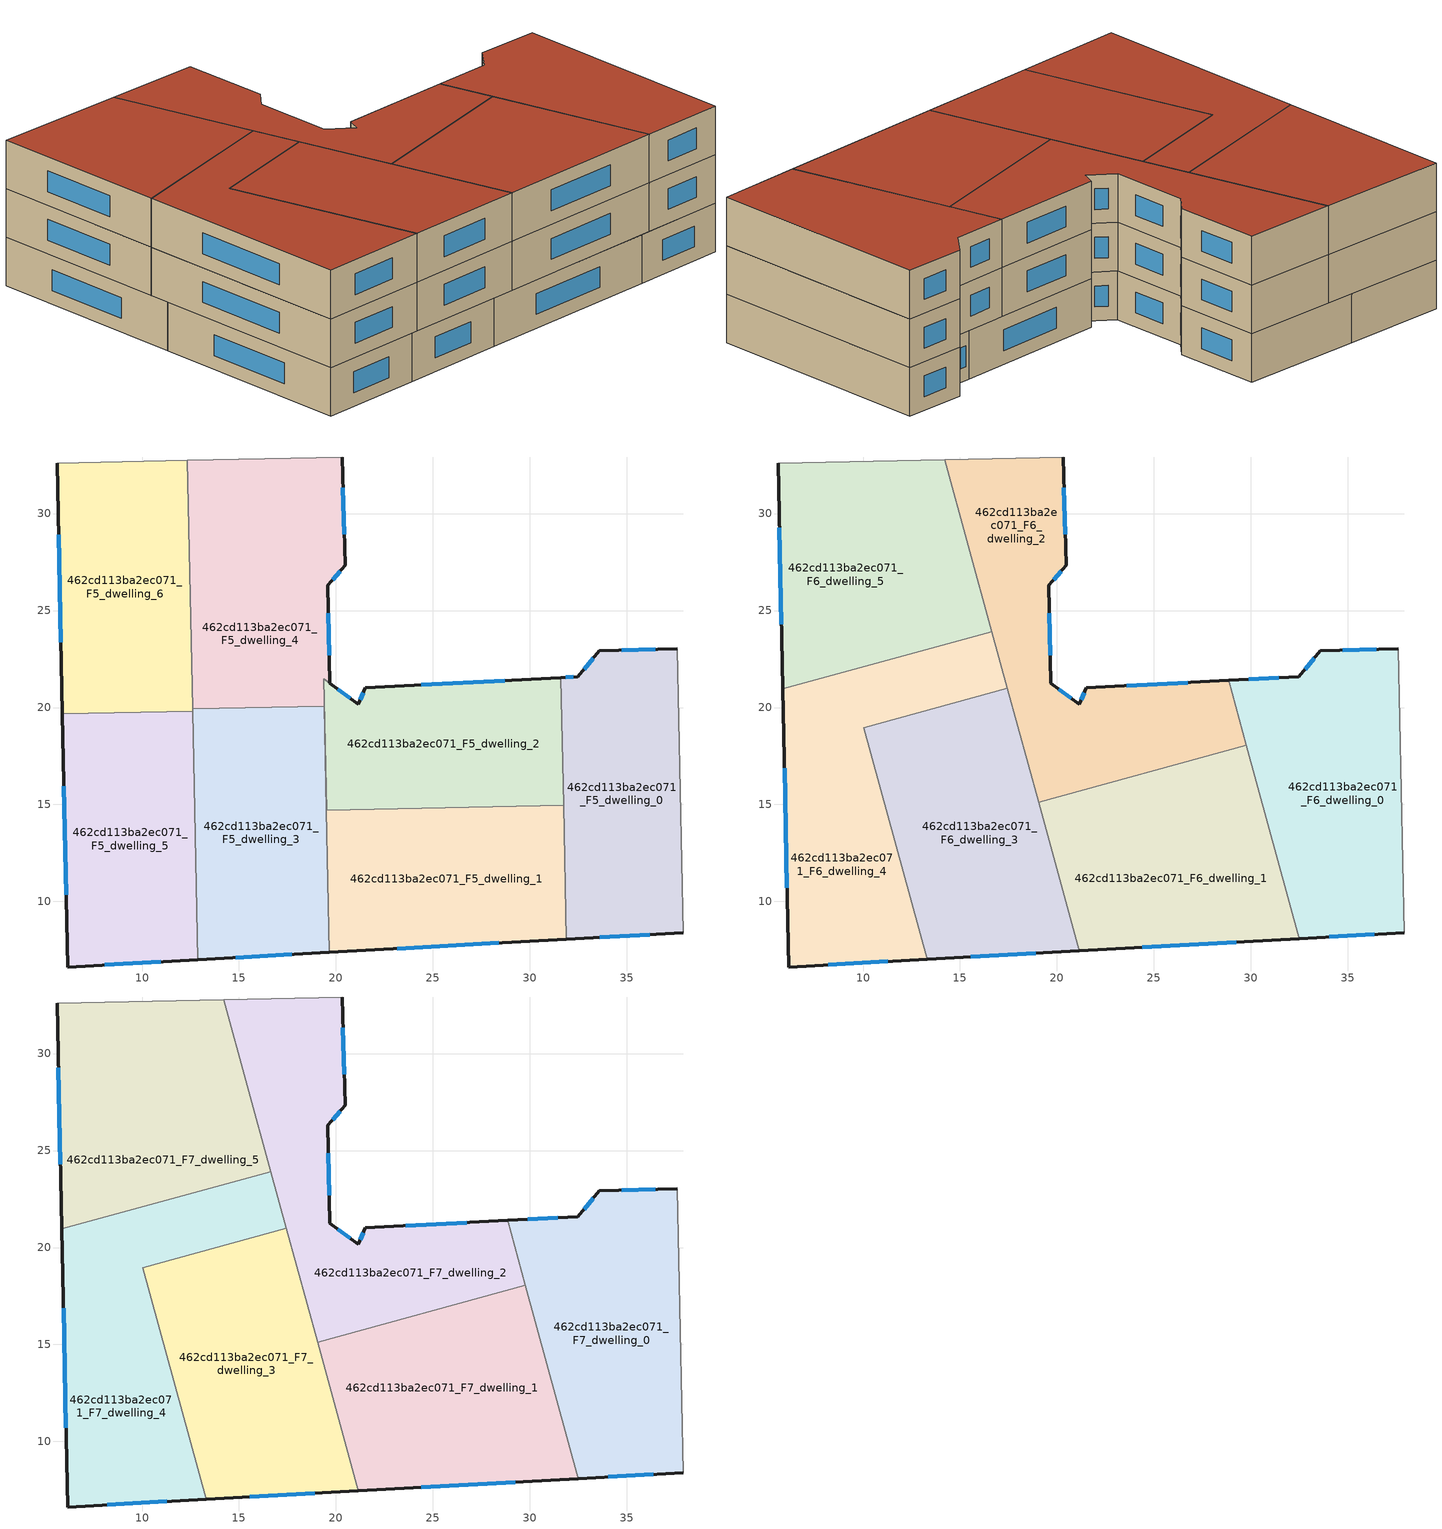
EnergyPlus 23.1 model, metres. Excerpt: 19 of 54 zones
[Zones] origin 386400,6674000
462cd113ba2ec071_F5_dwelling_0
 floor to 462cd113ba2ec071_F4_dwelling_0 (EU_floor_Construction): 37.6,23.03 37.91,8.39 31.88,8.05 31.6,21.55 32.48,21.59 33.59,22.92 z15
 wall outside (EU_wall_Construction): 37.6,23.03 33.59,22.92 32.48,21.59 31.6,21.55 / 31.88,8.05 37.91,8.39 z15:18
 wall adiabatic (EU_wall_Construction): 37.91,8.39 37.6,23.03 z15:18
 wall to 462cd113ba2ec071_F5_dwelling_1 (EU_wall_Construction): 31.74,14.95 31.88,8.05 z15:18
 wall to 462cd113ba2ec071_F5_dwelling_2 (EU_wall_Construction): 31.6,21.55 31.74,14.95 z15:18
 window (EU_Window_Construction): 33.27,22.54 32.79,21.97 / 36.46,23 34.73,22.95 / 33.61,8.15 36.19,8.3 / 32.23,21.58 31.85,21.56 z15.86:17.14
462cd113ba2ec071_F5_dwelling_1
 floor to 462cd113ba2ec071_F4_dwelling_1 (EU_floor_Construction): 31.74,14.95 31.88,8.05 19.66,7.37 19.51,14.69 z15
 wall outside (EU_wall_Construction): 19.66,7.37 31.88,8.05 z15:18
 wall to 462cd113ba2ec071_F5_dwelling_3 (EU_wall_Construction): 19.51,14.69 19.66,7.37 z15:18
 wall to 462cd113ba2ec071_F5_dwelling_2 (EU_wall_Construction): 31.74,14.95 19.51,14.69 z15:18
 window (EU_Window_Construction): 23.15,7.57 28.39,7.86 z15.86:17.14
462cd113ba2ec071_F5_dwelling_2
 floor to 462cd113ba2ec071_F4_dwelling_2 (EU_floor_Construction): 31.6,21.55 31.74,14.95 19.51,14.69 19.37,21.48 19.68,21.26 21.15,20.17 21.51,21.01 z15
 wall outside (EU_wall_Construction): 31.6,21.55 21.51,21.01 21.15,20.17 19.68,21.26 z15:18
 wall to 462cd113ba2ec071_F5_dwelling_4 (EU_wall_Construction): 19.67,21.26 19.37,21.48 19.51,14.69 z15:18
 window (EU_Window_Construction): 28.72,21.39 24.39,21.16 / 20.73,20.48 20.1,20.95 / 21.4,20.77 21.25,20.41 z15.86:17.14
462cd113ba2ec071_F5_dwelling_3
 floor to 462cd113ba2ec071_F4_dwelling_3 (EU_floor_Construction): 19.39,20.07 19.66,7.37 12.88,7 12.61,19.81 12.61,19.93 z15
 wall outside (EU_wall_Construction): 12.88,7 19.66,7.37 z15:18
 wall to 462cd113ba2ec071_F5_dwelling_5 (EU_wall_Construction): 12.61,19.81 12.88,7 z15:18
 wall to 462cd113ba2ec071_F5_dwelling_4 (EU_wall_Construction): 19.51,14.69 19.39,20.07 12.61,19.93 z15:18
 wall to 462cd113ba2ec071_F5_dwelling_6 (EU_wall_Construction): 12.61,19.93 12.61,19.81 z15:18
 window (EU_Window_Construction): 14.82,7.1 17.73,7.26 z15.86:17.14
462cd113ba2ec071_F5_dwelling_4
 floor to 462cd113ba2ec071_F4_dwelling_4 (EU_floor_Construction): 20.32,32.92 20.47,27.33 19.56,26.29 19.67,21.26 19.37,21.48 19.51,14.69 19.39,20.07 12.61,19.93 12.34,32.75 z15
 wall outside (EU_wall_Construction): 19.68,21.26 19.56,26.29 20.47,27.33 20.32,32.92 z15:18
 wall adiabatic (EU_wall_Construction): 20.32,32.92 12.34,32.75 z15:18
 wall to 462cd113ba2ec071_F5_dwelling_6 (EU_wall_Construction): 12.34,32.75 12.61,19.93 z15:18
 window (EU_Window_Construction): 20.43,28.93 20.36,31.32 / 19.82,26.59 20.21,27.04 / 19.64,22.7 19.6,24.85 z15.86:17.14
462cd113ba2ec071_F5_dwelling_5
 floor to 462cd113ba2ec071_F4_dwelling_5 (EU_floor_Construction): 12.61,19.81 12.88,7 6.16,6.62 5.89,19.67 z15
 wall outside (EU_wall_Construction): 5.89,19.67 6.16,6.62 12.88,7 z15:18
 wall to 462cd113ba2ec071_F5_dwelling_6 (EU_wall_Construction): 12.61,19.81 5.89,19.67 z15:18
 window (EU_Window_Construction): 5.97,15.94 6.09,10.35 / 8.08,6.73 10.96,6.89 z15.86:17.14
462cd113ba2ec071_F5_dwelling_6
 floor to 462cd113ba2ec071_F4_dwelling_6 (EU_floor_Construction): 12.34,32.75 12.61,19.81 5.89,19.67 5.62,32.61 z15
 wall outside (EU_wall_Construction): 5.62,32.61 5.89,19.67 z15:18
 wall adiabatic (EU_wall_Construction): 12.34,32.75 5.62,32.61 z15:18
 window (EU_Window_Construction): 5.7,28.91 5.81,23.37 z15.86:17.14
462cd113ba2ec071_F6_dwelling_0
 floor to 462cd113ba2ec071_F5_dwelling_0 (EU_floor_Construction): 37.6,23.03 37.91,8.39 32.49,8.09 31.83,10.49 31.6,21.55 32.48,21.59 33.59,22.92 z18
 floor to 462cd113ba2ec071_F5_dwelling_2 (EU_floor_Construction): 31.6,21.55 31.74,14.95 30.62,14.93 28.85,21.4 z18
 floor to 462cd113ba2ec071_F5_dwelling_1 (EU_floor_Construction): 31.74,14.95 31.83,10.49 30.62,14.93 z18
 wall outside (EU_wall_Construction): 37.6,23.03 33.59,22.92 32.48,21.59 28.85,21.4 / 32.49,8.09 37.91,8.39 z18:21
 wall adiabatic (EU_wall_Construction): 37.91,8.39 37.6,23.03 z18:21
 wall to 462cd113ba2ec071_F6_dwelling_1 (EU_wall_Construction): 29.76,18.05 32.49,8.09 z18:21
 wall to 462cd113ba2ec071_F6_dwelling_2 (EU_wall_Construction): 28.85,21.4 29.76,18.05 z18:21
 window (EU_Window_Construction): 33.27,22.54 32.79,21.97 / 36.46,23 34.73,22.95 / 34.04,8.18 36.36,8.31 / 31.44,21.54 29.88,21.46 z18.86:20.14
462cd113ba2ec071_F6_dwelling_1
 floor to 462cd113ba2ec071_F5_dwelling_1 (EU_floor_Construction): 30.62,14.93 31.83,10.49 31.88,8.06 21.15,7.46 19.54,13.35 19.51,14.69 z18
 floor to 462cd113ba2ec071_F5_dwelling_0 (EU_floor_Construction): 31.83,10.49 32.49,8.09 31.88,8.06 z18
 floor to 462cd113ba2ec071_F5_dwelling_2 (EU_floor_Construction): 29.76,18.05 30.62,14.93 19.51,14.69 19.5,15.25 z18
 floor to 462cd113ba2ec071_F5_dwelling_3 (EU_floor_Construction): 19.5,15.24 19.54,13.36 19.05,15.12 z18
 wall outside (EU_wall_Construction): 21.15,7.46 32.49,8.09 z18:21
 wall to 462cd113ba2ec071_F6_dwelling_2 (EU_wall_Construction): 29.76,18.05 19.05,15.12 z18:21
 wall to 462cd113ba2ec071_F6_dwelling_3 (EU_wall_Construction): 19.05,15.12 21.15,7.46 z18:21
 window (EU_Window_Construction): 24.39,7.64 29.25,7.91 z18.86:20.14
462cd113ba2ec071_F6_dwelling_2
 floor to 462cd113ba2ec071_F5_dwelling_2 (EU_floor_Construction): 28.85,21.4 29.76,18.05 19.5,15.25 19.37,21.48 19.68,21.26 21.15,20.17 21.51,21.01 z18
 floor to 462cd113ba2ec071_F5_dwelling_4 (EU_floor_Construction): 20.32,32.92 20.47,27.33 19.56,26.29 19.67,21.26 19.37,21.48 19.5,15.24 19.39,20.07 17.71,20.04 14.22,32.79 z18
 floor to 462cd113ba2ec071_F5_dwelling_3 (EU_floor_Construction): 19.39,20.07 19.5,15.24 19.05,15.12 17.71,20.04 z18
 wall outside (EU_wall_Construction): 28.85,21.4 21.51,21.01 21.15,20.17 19.67,21.26 19.56,26.29 20.47,27.33 20.32,32.92 z18:21
 wall adiabatic (EU_wall_Construction): 20.32,32.92 14.22,32.79 z18:21
 wall to 462cd113ba2ec071_F6_dwelling_5 (EU_wall_Construction): 14.22,32.79 16.65,23.91 z18:21
 wall to 462cd113ba2ec071_F6_dwelling_4 (EU_wall_Construction): 16.65,23.91 17.45,20.99 z18:21
 wall to 462cd113ba2ec071_F6_dwelling_3 (EU_wall_Construction): 17.45,20.99 19.05,15.12 z18:21
 window (EU_Window_Construction): 20.73,20.48 20.1,20.95 / 21.4,20.77 21.25,20.41 / 26.75,21.29 23.6,21.12 / 20.43,28.93 20.36,31.32 / 19.82,26.59 20.21,27.04 / 19.64,22.7 19.6,24.86 z18.86:20.14
462cd113ba2ec071_F6_dwelling_3
 floor to 462cd113ba2ec071_F5_dwelling_3 (EU_floor_Construction): 17.71,20.04 19.54,13.36 19.66,7.37 13.3,7.02 12.85,8.67 12.62,19.66 13.67,19.95 z18
 floor to 462cd113ba2ec071_F5_dwelling_5 (EU_floor_Construction): 12.62,19.66 12.85,8.67 10.03,18.96 z18
 floor to 462cd113ba2ec071_F5_dwelling_4 (EU_floor_Construction): 17.45,20.99 17.71,20.04 13.67,19.95 z18
 floor to 462cd113ba2ec071_F5_dwelling_1 (EU_floor_Construction): 19.54,13.35 21.15,7.46 19.66,7.37 z18
 wall outside (EU_wall_Construction): 13.3,7.02 21.15,7.46 z18:21
 wall to 462cd113ba2ec071_F6_dwelling_4 (EU_wall_Construction): 17.45,20.99 10.03,18.96 13.3,7.02 z18:21
 window (EU_Window_Construction): 15.54,7.14 18.91,7.33 z18.86:20.14
462cd113ba2ec071_F6_dwelling_4
 floor to 462cd113ba2ec071_F5_dwelling_5 (EU_floor_Construction): 12.61,19.81 12.62,19.66 10.03,18.96 12.85,8.67 12.88,7 6.16,6.62 5.89,19.67 z18
 floor to 462cd113ba2ec071_F5_dwelling_3 (EU_floor_Construction): 12.85,8.67 13.3,7.02 12.88,7 z18; 13.67,19.95 12.62,19.66 12.61,19.82 12.61,19.93 z18
 floor to 462cd113ba2ec071_F5_dwelling_6 (EU_floor_Construction): 12.55,22.79 12.61,19.81 5.89,19.67 5.86,20.96 z18
 floor to 462cd113ba2ec071_F5_dwelling_4 (EU_floor_Construction): 16.65,23.91 17.45,20.99 13.67,19.95 12.61,19.93 12.55,22.79 z18
 wall outside (EU_wall_Construction): 5.86,20.96 6.16,6.62 13.3,7.02 z18:21
 wall to 462cd113ba2ec071_F6_dwelling_5 (EU_wall_Construction): 16.65,23.92 5.86,20.96 z18:21
 window (EU_Window_Construction): 8.2,6.73 11.26,6.9 / 5.95,16.87 6.08,10.72 z18.86:20.14
462cd113ba2ec071_F6_dwelling_5
 floor to 462cd113ba2ec071_F5_dwelling_4 (EU_floor_Construction): 14.22,32.79 16.65,23.92 12.55,22.79 12.34,32.75 z18
 floor to 462cd113ba2ec071_F5_dwelling_6 (EU_floor_Construction): 12.34,32.75 12.55,22.79 5.86,20.96 5.62,32.61 z18
 wall outside (EU_wall_Construction): 5.62,32.61 5.86,20.96 z18:21
 wall adiabatic (EU_wall_Construction): 14.22,32.79 5.62,32.61 z18:21
 window (EU_Window_Construction): 5.69,29.28 5.8,24.29 z18.86:20.14
462cd113ba2ec071_F7_dwelling_0
 floor to 462cd113ba2ec071_F6_dwelling_0 (EU_floor_Construction): 37.6,23.03 37.91,8.39 32.49,8.09 28.85,21.4 32.48,21.59 33.59,22.92 z21
 wall outside (EU_wall_Construction): 37.6,23.03 33.59,22.92 32.48,21.59 28.85,21.4 / 32.49,8.09 37.91,8.39 z21:24
 wall adiabatic (EU_wall_Construction): 37.91,8.39 37.6,23.03 z21:24
 wall to 462cd113ba2ec071_F7_dwelling_1 (EU_wall_Construction): 29.76,18.05 32.49,8.09 z21:24
 wall to 462cd113ba2ec071_F7_dwelling_2 (EU_wall_Construction): 28.85,21.4 29.76,18.05 z21:24
 window (EU_Window_Construction): 33.27,22.54 32.79,21.97 / 36.46,23 34.73,22.95 / 34.04,8.18 36.36,8.31 / 31.44,21.54 29.88,21.46 z21.86:23.14
 roof outside (EU_roof_Construction): 37.91,8.39 37.6,23.03 33.59,22.92 32.48,21.59 28.85,21.4 32.49,8.09 z24
462cd113ba2ec071_F7_dwelling_1
 floor to 462cd113ba2ec071_F6_dwelling_1 (EU_floor_Construction): 29.76,18.05 32.49,8.09 21.15,7.46 19.05,15.12 z21
 wall outside (EU_wall_Construction): 21.15,7.46 32.49,8.09 z21:24
 wall to 462cd113ba2ec071_F7_dwelling_2 (EU_wall_Construction): 29.76,18.05 19.05,15.12 z21:24
 wall to 462cd113ba2ec071_F7_dwelling_3 (EU_wall_Construction): 19.05,15.12 21.15,7.46 z21:24
 window (EU_Window_Construction): 24.39,7.64 29.25,7.91 z21.86:23.14
 roof outside (EU_roof_Construction): 32.49,8.09 29.76,18.05 19.05,15.12 21.15,7.46 z24
462cd113ba2ec071_F7_dwelling_2
 floor to 462cd113ba2ec071_F6_dwelling_2 (EU_floor_Construction): 20.32,32.92 20.47,27.33 19.56,26.29 19.67,21.26 21.15,20.17 21.51,21.01 28.85,21.4 29.76,18.05 19.05,15.12 14.22,32.79 z21
 wall outside (EU_wall_Construction): 28.85,21.4 21.51,21.01 21.15,20.17 19.67,21.26 19.56,26.29 20.47,27.33 20.32,32.92 z21:24
 wall adiabatic (EU_wall_Construction): 20.32,32.92 14.22,32.79 z21:24
 wall to 462cd113ba2ec071_F7_dwelling_5 (EU_wall_Construction): 14.22,32.79 16.65,23.91 z21:24
 wall to 462cd113ba2ec071_F7_dwelling_4 (EU_wall_Construction): 16.65,23.91 17.45,20.99 z21:24
 wall to 462cd113ba2ec071_F7_dwelling_3 (EU_wall_Construction): 17.45,20.99 19.05,15.12 z21:24
 window (EU_Window_Construction): 20.73,20.48 20.1,20.95 / 21.4,20.77 21.25,20.41 / 26.75,21.29 23.6,21.12 / 20.43,28.93 20.36,31.32 / 19.82,26.59 20.21,27.04 / 19.64,22.7 19.6,24.86 z21.86:23.14
 roof outside (EU_roof_Construction): 29.76,18.05 28.85,21.4 21.51,21.01 21.15,20.17 19.67,21.26 19.56,26.29 20.47,27.33 20.32,32.92 14.22,32.79 19.05,15.12 z24
462cd113ba2ec071_F7_dwelling_3
 floor to 462cd113ba2ec071_F6_dwelling_3 (EU_floor_Construction): 17.45,20.99 21.15,7.46 13.3,7.02 10.03,18.96 z21
 wall outside (EU_wall_Construction): 13.3,7.02 21.15,7.46 z21:24
 wall to 462cd113ba2ec071_F7_dwelling_4 (EU_wall_Construction): 17.45,20.99 10.03,18.96 13.3,7.02 z21:24
 window (EU_Window_Construction): 15.54,7.14 18.91,7.33 z21.86:23.14
 roof outside (EU_roof_Construction): 21.15,7.46 17.45,20.99 10.03,18.96 13.3,7.02 z24
462cd113ba2ec071_F7_dwelling_4
 floor to 462cd113ba2ec071_F6_dwelling_4 (EU_floor_Construction): 16.65,23.92 17.45,20.99 10.03,18.96 13.3,7.02 6.16,6.62 5.86,20.96 z21
 wall outside (EU_wall_Construction): 5.86,20.96 6.16,6.62 13.3,7.02 z21:24
 wall to 462cd113ba2ec071_F7_dwelling_5 (EU_wall_Construction): 16.65,23.92 5.86,20.96 z21:24
 window (EU_Window_Construction): 8.2,6.73 11.26,6.9 / 5.95,16.87 6.08,10.72 z21.86:23.14
 roof outside (EU_roof_Construction): 13.3,7.02 10.03,18.96 17.45,20.99 16.65,23.92 5.86,20.96 6.16,6.62 z24
462cd113ba2ec071_F7_dwelling_5
 floor to 462cd113ba2ec071_F6_dwelling_5 (EU_floor_Construction): 14.22,32.79 16.65,23.92 5.86,20.96 5.62,32.61 z21
 wall outside (EU_wall_Construction): 5.62,32.61 5.86,20.96 z21:24
 wall adiabatic (EU_wall_Construction): 14.22,32.79 5.62,32.61 z21:24
 window (EU_Window_Construction): 5.69,29.28 5.8,24.29 z21.86:23.14
 roof outside (EU_roof_Construction): 16.65,23.92 14.22,32.79 5.62,32.61 5.86,20.96 z24
[Building]
EU S2 Campaign: North Axis=0; Terrain=City; Solar Distribution=FullExterior
[Site:Location]
Helsinki-Vantaa.AP: Latitude=60.317; Longitude=24.963; Time Zone=2; Elevation=54.6
[SizingPeriod:WeatherFileDays]
AnnualSizingPeriod: Begin Month=1; Begin Day of Month=1; End Month=12; End Day of Month=31; Day of Week for Start Day=Monday; Use Weather File Daylight Saving Period=No; Use Weather File Rain and Snow Indicators=No
[MATERIAL]
EU_InternalMass_Material: Roughness=MediumRough; Thickness=0.1; Conductivity=1; Density=1800; Specific Heat=900; Thermal Absorptance=0.9; Solar Absorptance=0.7; Visible Absorptance=0.7
[MATERIAL:NOMASS] Roughness=MediumRough; Thermal Absorptance=0.9; Solar Absorptance=0.7; Visible Absorptance=0.7
Name | Thermal Resistance
EU_wall_NoMass | 1.10183
EU_roof_NoMass; EU_floor_NoMass | 1.70606
[WINDOWMATERIAL:SIMPLEGLAZINGSYSTEM]
EU_Window_SimpleGlazing: UFactor=3.11035; Solar Heat Gain Coefficient=0.8; Visible Transmittance=0.8
[CONSTRUCTION]
EU_wall_Construction: EU_wall_NoMass
EU_roof_Construction: EU_roof_NoMass
EU_floor_Construction: EU_floor_NoMass
EU_Window_Construction: EU_Window_SimpleGlazing
EU_InternalMass_Construction: EU_InternalMass_Material
[ZONE] Type=1; Multiplier=1; Ceiling Height=autocalculate; Floor Area=autocalculate; Part of Total Floor Area=Yes
Name | Volume
462cd113ba2ec071_F5_dwelling_0 | 260.964
462cd113ba2ec071_F6_dwelling_0; 462cd113ba2ec071_F7_dwelling_0 | 304.454
462cd113ba2ec071_F5_dwelling_1 | 260.965
462cd113ba2ec071_F6_dwelling_1; 462cd113ba2ec071_F7_dwelling_1 | 304.479
462cd113ba2ec071_F5_dwelling_2 | 233.708
462cd113ba2ec071_F6_dwelling_2; 462cd113ba2ec071_F7_dwelling_2 | 304.452
462cd113ba2ec071_F5_dwelling_3 | 260.969
462cd113ba2ec071_F6_dwelling_3; 462cd113ba2ec071_F7_dwelling_3 | 304.47
462cd113ba2ec071_F5_dwelling_4 | 288.165
462cd113ba2ec071_F6_dwelling_4; 462cd113ba2ec071_F7_dwelling_4 | 304.438
462cd113ba2ec071_F5_dwelling_5 | 260.949
462cd113ba2ec071_F6_dwelling_5; 462cd113ba2ec071_F7_dwelling_5 | 304.444
462cd113ba2ec071_F5_dwelling_6 | 260.946
[INTERNALMASS] Construction=EU_InternalMass_Construction
Name | Zone or ZoneList | Surface Area
462cd113ba2ec071_F5_dwelling_0_EU_InternalMass | 462cd113ba2ec071_F5_dwelling_0 | 86.988
462cd113ba2ec071_F5_dwelling_1_EU_InternalMass | 462cd113ba2ec071_F5_dwelling_1 | 86.9876
462cd113ba2ec071_F5_dwelling_2_EU_InternalMass | 462cd113ba2ec071_F5_dwelling_2 | 77.903
462cd113ba2ec071_F5_dwelling_3_EU_InternalMass | 462cd113ba2ec071_F5_dwelling_3 | 86.9881
462cd113ba2ec071_F5_dwelling_4_EU_InternalMass | 462cd113ba2ec071_F5_dwelling_4 | 96.079
462cd113ba2ec071_F5_dwelling_5_EU_InternalMass | 462cd113ba2ec071_F5_dwelling_5 | 86.9839
462cd113ba2ec071_F5_dwelling_6_EU_InternalMass | 462cd113ba2ec071_F5_dwelling_6 | 86.9825
462cd113ba2ec071_F6_dwelling_0_EU_InternalMass | 462cd113ba2ec071_F6_dwelling_0 | 101.484
462cd113ba2ec071_F6_dwelling_1_EU_InternalMass | 462cd113ba2ec071_F6_dwelling_1 | 101.49
462cd113ba2ec071_F6_dwelling_2_EU_InternalMass | 462cd113ba2ec071_F6_dwelling_2 | 101.485
462cd113ba2ec071_F6_dwelling_3_EU_InternalMass | 462cd113ba2ec071_F6_dwelling_3 | 101.487
462cd113ba2ec071_F6_dwelling_4_EU_InternalMass | 462cd113ba2ec071_F6_dwelling_4 | 101.48
462cd113ba2ec071_F6_dwelling_5_EU_InternalMass | 462cd113ba2ec071_F6_dwelling_5 | 101.484
462cd113ba2ec071_F7_dwelling_0_EU_InternalMass | 462cd113ba2ec071_F7_dwelling_0 | 101.484
462cd113ba2ec071_F7_dwelling_1_EU_InternalMass | 462cd113ba2ec071_F7_dwelling_1 | 101.49
462cd113ba2ec071_F7_dwelling_2_EU_InternalMass | 462cd113ba2ec071_F7_dwelling_2 | 101.485
462cd113ba2ec071_F7_dwelling_3_EU_InternalMass | 462cd113ba2ec071_F7_dwelling_3 | 101.487
462cd113ba2ec071_F7_dwelling_4_EU_InternalMass | 462cd113ba2ec071_F7_dwelling_4 | 101.48
462cd113ba2ec071_F7_dwelling_5_EU_InternalMass | 462cd113ba2ec071_F7_dwelling_5 | 101.484
[OTHEREQUIPMENT] Fuel Type=Electricity; Design Level Calculation Method=Watts/Area; Power per Zone Floor Area=1; Fraction Latent=0; Fraction Radiant=0; Fraction Lost=0; Carbon Dioxide Generation Rate=0; EndUse Subcategory=EU_Step8_InternalGains
Name | Zone or ZoneList or Space or SpaceList | Schedule
EU_Step8_InternalGain_462cd113ba2ec071_F5_dwelling_0_f000 | 462cd113ba2ec071_F5_dwelling_0 | EU_Step8_GainSchedule_462cd113ba2ec071_F5_dwelling_0_f000
EU_Step8_InternalGain_462cd113ba2ec071_F5_dwelling_1_f000 | 462cd113ba2ec071_F5_dwelling_1 | EU_Step8_GainSchedule_462cd113ba2ec071_F5_dwelling_1_f000
EU_Step8_InternalGain_462cd113ba2ec071_F5_dwelling_2_f000 | 462cd113ba2ec071_F5_dwelling_2 | EU_Step8_GainSchedule_462cd113ba2ec071_F5_dwelling_2_f000
EU_Step8_InternalGain_462cd113ba2ec071_F5_dwelling_3_f000 | 462cd113ba2ec071_F5_dwelling_3 | EU_Step8_GainSchedule_462cd113ba2ec071_F5_dwelling_3_f000
EU_Step8_InternalGain_462cd113ba2ec071_F5_dwelling_4_f000 | 462cd113ba2ec071_F5_dwelling_4 | EU_Step8_GainSchedule_462cd113ba2ec071_F5_dwelling_4_f000
EU_Step8_InternalGain_462cd113ba2ec071_F5_dwelling_5_f000 | 462cd113ba2ec071_F5_dwelling_5 | EU_Step8_GainSchedule_462cd113ba2ec071_F5_dwelling_5_f000
EU_Step8_InternalGain_462cd113ba2ec071_F5_dwelling_6_f000 | 462cd113ba2ec071_F5_dwelling_6 | EU_Step8_GainSchedule_462cd113ba2ec071_F5_dwelling_6_f000
EU_Step8_InternalGain_462cd113ba2ec071_F6_dwelling_0_f000 | 462cd113ba2ec071_F6_dwelling_0 | EU_Step8_GainSchedule_462cd113ba2ec071_F6_dwelling_0_f000
EU_Step8_InternalGain_462cd113ba2ec071_F6_dwelling_1_f000 | 462cd113ba2ec071_F6_dwelling_1 | EU_Step8_GainSchedule_462cd113ba2ec071_F6_dwelling_1_f000
EU_Step8_InternalGain_462cd113ba2ec071_F6_dwelling_2_f000 | 462cd113ba2ec071_F6_dwelling_2 | EU_Step8_GainSchedule_462cd113ba2ec071_F6_dwelling_2_f000
EU_Step8_InternalGain_462cd113ba2ec071_F6_dwelling_3_f000 | 462cd113ba2ec071_F6_dwelling_3 | EU_Step8_GainSchedule_462cd113ba2ec071_F6_dwelling_3_f000
EU_Step8_InternalGain_462cd113ba2ec071_F6_dwelling_4_f000 | 462cd113ba2ec071_F6_dwelling_4 | EU_Step8_GainSchedule_462cd113ba2ec071_F6_dwelling_4_f000
EU_Step8_InternalGain_462cd113ba2ec071_F6_dwelling_5_f000 | 462cd113ba2ec071_F6_dwelling_5 | EU_Step8_GainSchedule_462cd113ba2ec071_F6_dwelling_5_f000
EU_Step8_InternalGain_462cd113ba2ec071_F7_dwelling_0_f000 | 462cd113ba2ec071_F7_dwelling_0 | EU_Step8_GainSchedule_462cd113ba2ec071_F7_dwelling_0_f000
EU_Step8_InternalGain_462cd113ba2ec071_F7_dwelling_1_f000 | 462cd113ba2ec071_F7_dwelling_1 | EU_Step8_GainSchedule_462cd113ba2ec071_F7_dwelling_1_f000
EU_Step8_InternalGain_462cd113ba2ec071_F7_dwelling_2_f000 | 462cd113ba2ec071_F7_dwelling_2 | EU_Step8_GainSchedule_462cd113ba2ec071_F7_dwelling_2_f000
EU_Step8_InternalGain_462cd113ba2ec071_F7_dwelling_3_f000 | 462cd113ba2ec071_F7_dwelling_3 | EU_Step8_GainSchedule_462cd113ba2ec071_F7_dwelling_3_f000
EU_Step8_InternalGain_462cd113ba2ec071_F7_dwelling_4_f000 | 462cd113ba2ec071_F7_dwelling_4 | EU_Step8_GainSchedule_462cd113ba2ec071_F7_dwelling_4_f000
EU_Step8_InternalGain_462cd113ba2ec071_F7_dwelling_5_f000 | 462cd113ba2ec071_F7_dwelling_5 | EU_Step8_GainSchedule_462cd113ba2ec071_F7_dwelling_5_f000
[ZONEVENTILATION:DESIGNFLOWRATE] Schedule=EU_AlwaysOn; Design Flow Rate Calculation Method=AirChanges/Hour; Air Changes per Hour=0.756316; Ventilation Type=Natural; Fan Pressure Rise=0; Fan Total Efficiency=1; Constant Term Coefficient=1; Temperature Term Coefficient=0; Velocity Term Coefficient=0; Velocity Squared Term Coefficient=0; Minimum Indoor Temperature=-100; Maximum Indoor Temperature=100; Delta Temperature=-100; Minimum Outdoor Temperature=-100; Maximum Outdoor Temperature=100; Maximum Wind Speed=40
Name | Zone or ZoneList or Space or SpaceList
EU_ConstantAir_462cd113ba2ec071_F5_dwelling_0 | 462cd113ba2ec071_F5_dwelling_0
EU_ConstantAir_462cd113ba2ec071_F5_dwelling_1 | 462cd113ba2ec071_F5_dwelling_1
EU_ConstantAir_462cd113ba2ec071_F5_dwelling_2 | 462cd113ba2ec071_F5_dwelling_2
EU_ConstantAir_462cd113ba2ec071_F5_dwelling_3 | 462cd113ba2ec071_F5_dwelling_3
EU_ConstantAir_462cd113ba2ec071_F5_dwelling_4 | 462cd113ba2ec071_F5_dwelling_4
EU_ConstantAir_462cd113ba2ec071_F5_dwelling_5 | 462cd113ba2ec071_F5_dwelling_5
EU_ConstantAir_462cd113ba2ec071_F5_dwelling_6 | 462cd113ba2ec071_F5_dwelling_6
EU_ConstantAir_462cd113ba2ec071_F6_dwelling_0 | 462cd113ba2ec071_F6_dwelling_0
EU_ConstantAir_462cd113ba2ec071_F6_dwelling_1 | 462cd113ba2ec071_F6_dwelling_1
EU_ConstantAir_462cd113ba2ec071_F6_dwelling_2 | 462cd113ba2ec071_F6_dwelling_2
EU_ConstantAir_462cd113ba2ec071_F6_dwelling_3 | 462cd113ba2ec071_F6_dwelling_3
EU_ConstantAir_462cd113ba2ec071_F6_dwelling_4 | 462cd113ba2ec071_F6_dwelling_4
EU_ConstantAir_462cd113ba2ec071_F6_dwelling_5 | 462cd113ba2ec071_F6_dwelling_5
EU_ConstantAir_462cd113ba2ec071_F7_dwelling_0 | 462cd113ba2ec071_F7_dwelling_0
EU_ConstantAir_462cd113ba2ec071_F7_dwelling_1 | 462cd113ba2ec071_F7_dwelling_1
EU_ConstantAir_462cd113ba2ec071_F7_dwelling_2 | 462cd113ba2ec071_F7_dwelling_2
EU_ConstantAir_462cd113ba2ec071_F7_dwelling_3 | 462cd113ba2ec071_F7_dwelling_3
EU_ConstantAir_462cd113ba2ec071_F7_dwelling_4 | 462cd113ba2ec071_F7_dwelling_4
EU_ConstantAir_462cd113ba2ec071_F7_dwelling_5 | 462cd113ba2ec071_F7_dwelling_5
[HVACTEMPLATE:THERMOSTAT] Constant Heating Setpoint=20; Constant Cooling Setpoint=50
EU_HeatOnly_462cd113ba2ec071_F0_dwelling_0; EU_HeatOnly_462cd113ba2ec071_F0_dwelling_1; EU_HeatOnly_462cd113ba2ec071_F0_dwelling_2; EU_HeatOnly_462cd113ba2ec071_F0_dwelling_3; EU_HeatOnly_462cd113ba2ec071_F0_dwelling_4; EU_HeatOnly_462cd113ba2ec071_F0_dwelling_5; EU_HeatOnly_462cd113ba2ec071_F0_dwelling_6; EU_HeatOnly_462cd113ba2ec071_F1_dwelling_0; EU_HeatOnly_462cd113ba2ec071_F1_dwelling_1; EU_HeatOnly_462cd113ba2ec071_F1_dwelling_2; EU_HeatOnly_462cd113ba2ec071_F1_dwelling_3; EU_HeatOnly_462cd113ba2ec071_F1_dwelling_4; EU_HeatOnly_462cd113ba2ec071_F1_dwelling_5; EU_HeatOnly_462cd113ba2ec071_F1_dwelling_6; EU_HeatOnly_462cd113ba2ec071_F2_dwelling_0; EU_HeatOnly_462cd113ba2ec071_F2_dwelling_1; EU_HeatOnly_462cd113ba2ec071_F2_dwelling_2; EU_HeatOnly_462cd113ba2ec071_F2_dwelling_3; EU_HeatOnly_462cd113ba2ec071_F2_dwelling_4; EU_HeatOnly_462cd113ba2ec071_F2_dwelling_5; EU_HeatOnly_462cd113ba2ec071_F2_dwelling_6; EU_HeatOnly_462cd113ba2ec071_F3_dwelling_0; EU_HeatOnly_462cd113ba2ec071_F3_dwelling_1; EU_HeatOnly_462cd113ba2ec071_F3_dwelling_2; EU_HeatOnly_462cd113ba2ec071_F3_dwelling_3; EU_HeatOnly_462cd113ba2ec071_F3_dwelling_4; EU_HeatOnly_462cd113ba2ec071_F3_dwelling_5; EU_HeatOnly_462cd113ba2ec071_F3_dwelling_6; EU_HeatOnly_462cd113ba2ec071_F4_dwelling_0; EU_HeatOnly_462cd113ba2ec071_F4_dwelling_1; EU_HeatOnly_462cd113ba2ec071_F4_dwelling_2; EU_HeatOnly_462cd113ba2ec071_F4_dwelling_3; EU_HeatOnly_462cd113ba2ec071_F4_dwelling_4; EU_HeatOnly_462cd113ba2ec071_F4_dwelling_5; EU_HeatOnly_462cd113ba2ec071_F4_dwelling_6; EU_HeatOnly_462cd113ba2ec071_F5_dwelling_0; EU_HeatOnly_462cd113ba2ec071_F5_dwelling_1; EU_HeatOnly_462cd113ba2ec071_F5_dwelling_2; EU_HeatOnly_462cd113ba2ec071_F5_dwelling_3; EU_HeatOnly_462cd113ba2ec071_F5_dwelling_4; EU_HeatOnly_462cd113ba2ec071_F5_dwelling_5; EU_HeatOnly_462cd113ba2ec071_F5_dwelling_6; EU_HeatOnly_462cd113ba2ec071_F6_dwelling_0; EU_HeatOnly_462cd113ba2ec071_F6_dwelling_1; EU_HeatOnly_462cd113ba2ec071_F6_dwelling_2; EU_HeatOnly_462cd113ba2ec071_F6_dwelling_3; EU_HeatOnly_462cd113ba2ec071_F6_dwelling_4; EU_HeatOnly_462cd113ba2ec071_F6_dwelling_5; EU_HeatOnly_462cd113ba2ec071_F7_dwelling_0; EU_HeatOnly_462cd113ba2ec071_F7_dwelling_1; EU_HeatOnly_462cd113ba2ec071_F7_dwelling_2; EU_HeatOnly_462cd113ba2ec071_F7_dwelling_3; EU_HeatOnly_462cd113ba2ec071_F7_dwelling_4; EU_HeatOnly_462cd113ba2ec071_F7_dwelling_5
[HVACTEMPLATE:ZONE:IDEALLOADSAIRSYSTEM] System Availability Schedule=EU_AlwaysOn; Maximum Heating Supply Air Temperature=50; Minimum Cooling Supply Air Temperature=13; Maximum Heating Supply Air Humidity Ratio=0.0156; Minimum Cooling Supply Air Humidity Ratio=0.0077; Heating Limit=NoLimit; Cooling Limit=NoLimit; Heating Availability Schedule=EU_AlwaysOn; Cooling Availability Schedule=EU_CoolingOff; Dehumidification Control Type=ConstantSensibleHeatRatio; Cooling Sensible Heat Ratio=0.7; Dehumidification Setpoint=60; Humidification Control Type=None; Humidification Setpoint=30; Outdoor Air Method=None; Outdoor Air Flow Rate per Person=0.00944; Outdoor Air Flow Rate per Zone Floor Area=0; Outdoor Air Flow Rate per Zone=0; Demand Controlled Ventilation Type=None; Outdoor Air Economizer Type=NoEconomizer; Heat Recovery Type=None; Sensible Heat Recovery Effectiveness=0.7; Latent Heat Recovery Effectiveness=0.65
Name | Template Thermostat
462cd113ba2ec071_F5_dwelling_0 | EU_HeatOnly_462cd113ba2ec071_F5_dwelling_0
462cd113ba2ec071_F5_dwelling_1 | EU_HeatOnly_462cd113ba2ec071_F5_dwelling_1
462cd113ba2ec071_F5_dwelling_2 | EU_HeatOnly_462cd113ba2ec071_F5_dwelling_2
462cd113ba2ec071_F5_dwelling_3 | EU_HeatOnly_462cd113ba2ec071_F5_dwelling_3
462cd113ba2ec071_F5_dwelling_4 | EU_HeatOnly_462cd113ba2ec071_F5_dwelling_4
462cd113ba2ec071_F5_dwelling_5 | EU_HeatOnly_462cd113ba2ec071_F5_dwelling_5
462cd113ba2ec071_F5_dwelling_6 | EU_HeatOnly_462cd113ba2ec071_F5_dwelling_6
462cd113ba2ec071_F6_dwelling_0 | EU_HeatOnly_462cd113ba2ec071_F6_dwelling_0
462cd113ba2ec071_F6_dwelling_1 | EU_HeatOnly_462cd113ba2ec071_F6_dwelling_1
462cd113ba2ec071_F6_dwelling_2 | EU_HeatOnly_462cd113ba2ec071_F6_dwelling_2
462cd113ba2ec071_F6_dwelling_3 | EU_HeatOnly_462cd113ba2ec071_F6_dwelling_3
462cd113ba2ec071_F6_dwelling_4 | EU_HeatOnly_462cd113ba2ec071_F6_dwelling_4
462cd113ba2ec071_F6_dwelling_5 | EU_HeatOnly_462cd113ba2ec071_F6_dwelling_5
462cd113ba2ec071_F7_dwelling_0 | EU_HeatOnly_462cd113ba2ec071_F7_dwelling_0
462cd113ba2ec071_F7_dwelling_1 | EU_HeatOnly_462cd113ba2ec071_F7_dwelling_1
462cd113ba2ec071_F7_dwelling_2 | EU_HeatOnly_462cd113ba2ec071_F7_dwelling_2
462cd113ba2ec071_F7_dwelling_3 | EU_HeatOnly_462cd113ba2ec071_F7_dwelling_3
462cd113ba2ec071_F7_dwelling_4 | EU_HeatOnly_462cd113ba2ec071_F7_dwelling_4
462cd113ba2ec071_F7_dwelling_5 | EU_HeatOnly_462cd113ba2ec071_F7_dwelling_5
[SIZING:ZONE] Zone Cooling Design Supply Air Temperature Input Method=SupplyAirTemperature; Zone Cooling Design Supply Air Temperature=13; Zone Heating Design Supply Air Temperature Input Method=SupplyAirTemperature; Zone Heating Design Supply Air Temperature=50; Zone Cooling Design Supply Air Humidity Ratio=0.008; Zone Heating Design Supply Air Humidity Ratio=0.008; Cooling Design Air Flow Method=DesignDay; Cooling Design Air Flow Rate=0; Cooling Minimum Air Flow per Zone Floor Area=0.000762; Cooling Minimum Air Flow=0; Cooling Minimum Air Flow Fraction=0.2; Heating Design Air Flow Method=DesignDay; Heating Design Air Flow Rate=0; Heating Maximum Air Flow per Zone Floor Area=0.002032; Heating Maximum Air Flow=0.141576; Heating Maximum Air Flow Fraction=0.3; Account for Dedicated Outdoor Air System=No; Dedicated Outdoor Air System Control Strategy=NeutralSupplyAir; Dedicated Outdoor Air Low Setpoint Temperature for Design=autosize; Dedicated Outdoor Air High Setpoint Temperature for Design=autosize; Zone Load Sizing Method=Sensible Load Only No Latent Load; Zone Latent Cooling Design Supply Air Humidity Ratio Input Method=HumidityRatioDifference; Zone Cooling Design Supply Air Humidity Ratio Difference=0.005; Zone Latent Heating Design Supply Air Humidity Ratio Input Method=HumidityRatioDifference; Zone Humidification Design Supply Air Humidity Ratio Difference=0.005
462cd113ba2ec071_F5_dwelling_0; 462cd113ba2ec071_F5_dwelling_1; 462cd113ba2ec071_F5_dwelling_2; 462cd113ba2ec071_F5_dwelling_3; 462cd113ba2ec071_F5_dwelling_4; 462cd113ba2ec071_F5_dwelling_5; 462cd113ba2ec071_F5_dwelling_6; 462cd113ba2ec071_F6_dwelling_0; 462cd113ba2ec071_F6_dwelling_1; 462cd113ba2ec071_F6_dwelling_2; 462cd113ba2ec071_F6_dwelling_3; 462cd113ba2ec071_F6_dwelling_4; 462cd113ba2ec071_F6_dwelling_5; 462cd113ba2ec071_F7_dwelling_0; 462cd113ba2ec071_F7_dwelling_1; 462cd113ba2ec071_F7_dwelling_2; 462cd113ba2ec071_F7_dwelling_3; 462cd113ba2ec071_F7_dwelling_4; 462cd113ba2ec071_F7_dwelling_5
[SCHEDULE:CONSTANT]
Name | Hourly Value
EU_AlwaysOn | 1
EU_CoolingOff | 0
[SCHEDULE:FILE] Column Number=1; Rows to Skip at Top=0; Number of Hours of Data=8760; Column Separator=Comma; Interpolate to Timestep=No; Minutes per Item=60; Adjust Schedule for Daylight Savings=Yes
Name | File
EU_Step8_GainSchedule_462cd113ba2ec071_F5_dwelling_0_f000 | ../../schedules/462cd113ba2ec071/462cd113ba2ec071_F5_dwelling_0_f000_gain.csv
EU_Step8_GainSchedule_462cd113ba2ec071_F5_dwelling_1_f000 | ../../schedules/462cd113ba2ec071/462cd113ba2ec071_F5_dwelling_1_f000_gain.csv
EU_Step8_GainSchedule_462cd113ba2ec071_F5_dwelling_2_f000 | ../../schedules/462cd113ba2ec071/462cd113ba2ec071_F5_dwelling_2_f000_gain.csv
EU_Step8_GainSchedule_462cd113ba2ec071_F5_dwelling_3_f000 | ../../schedules/462cd113ba2ec071/462cd113ba2ec071_F5_dwelling_3_f000_gain.csv
EU_Step8_GainSchedule_462cd113ba2ec071_F5_dwelling_4_f000 | ../../schedules/462cd113ba2ec071/462cd113ba2ec071_F5_dwelling_4_f000_gain.csv
EU_Step8_GainSchedule_462cd113ba2ec071_F5_dwelling_5_f000 | ../../schedules/462cd113ba2ec071/462cd113ba2ec071_F5_dwelling_5_f000_gain.csv
EU_Step8_GainSchedule_462cd113ba2ec071_F5_dwelling_6_f000 | ../../schedules/462cd113ba2ec071/462cd113ba2ec071_F5_dwelling_6_f000_gain.csv
EU_Step8_GainSchedule_462cd113ba2ec071_F6_dwelling_0_f000 | ../../schedules/462cd113ba2ec071/462cd113ba2ec071_F6_dwelling_0_f000_gain.csv
EU_Step8_GainSchedule_462cd113ba2ec071_F6_dwelling_1_f000 | ../../schedules/462cd113ba2ec071/462cd113ba2ec071_F6_dwelling_1_f000_gain.csv
EU_Step8_GainSchedule_462cd113ba2ec071_F6_dwelling_2_f000 | ../../schedules/462cd113ba2ec071/462cd113ba2ec071_F6_dwelling_2_f000_gain.csv
EU_Step8_GainSchedule_462cd113ba2ec071_F6_dwelling_3_f000 | ../../schedules/462cd113ba2ec071/462cd113ba2ec071_F6_dwelling_3_f000_gain.csv
EU_Step8_GainSchedule_462cd113ba2ec071_F6_dwelling_4_f000 | ../../schedules/462cd113ba2ec071/462cd113ba2ec071_F6_dwelling_4_f000_gain.csv
EU_Step8_GainSchedule_462cd113ba2ec071_F6_dwelling_5_f000 | ../../schedules/462cd113ba2ec071/462cd113ba2ec071_F6_dwelling_5_f000_gain.csv
EU_Step8_GainSchedule_462cd113ba2ec071_F7_dwelling_0_f000 | ../../schedules/462cd113ba2ec071/462cd113ba2ec071_F7_dwelling_0_f000_gain.csv
EU_Step8_GainSchedule_462cd113ba2ec071_F7_dwelling_1_f000 | ../../schedules/462cd113ba2ec071/462cd113ba2ec071_F7_dwelling_1_f000_gain.csv
EU_Step8_GainSchedule_462cd113ba2ec071_F7_dwelling_2_f000 | ../../schedules/462cd113ba2ec071/462cd113ba2ec071_F7_dwelling_2_f000_gain.csv
EU_Step8_GainSchedule_462cd113ba2ec071_F7_dwelling_3_f000 | ../../schedules/462cd113ba2ec071/462cd113ba2ec071_F7_dwelling_3_f000_gain.csv
EU_Step8_GainSchedule_462cd113ba2ec071_F7_dwelling_4_f000 | ../../schedules/462cd113ba2ec071/462cd113ba2ec071_F7_dwelling_4_f000_gain.csv
EU_Step8_GainSchedule_462cd113ba2ec071_F7_dwelling_5_f000 | ../../schedules/462cd113ba2ec071/462cd113ba2ec071_F7_dwelling_5_f000_gain.csv
